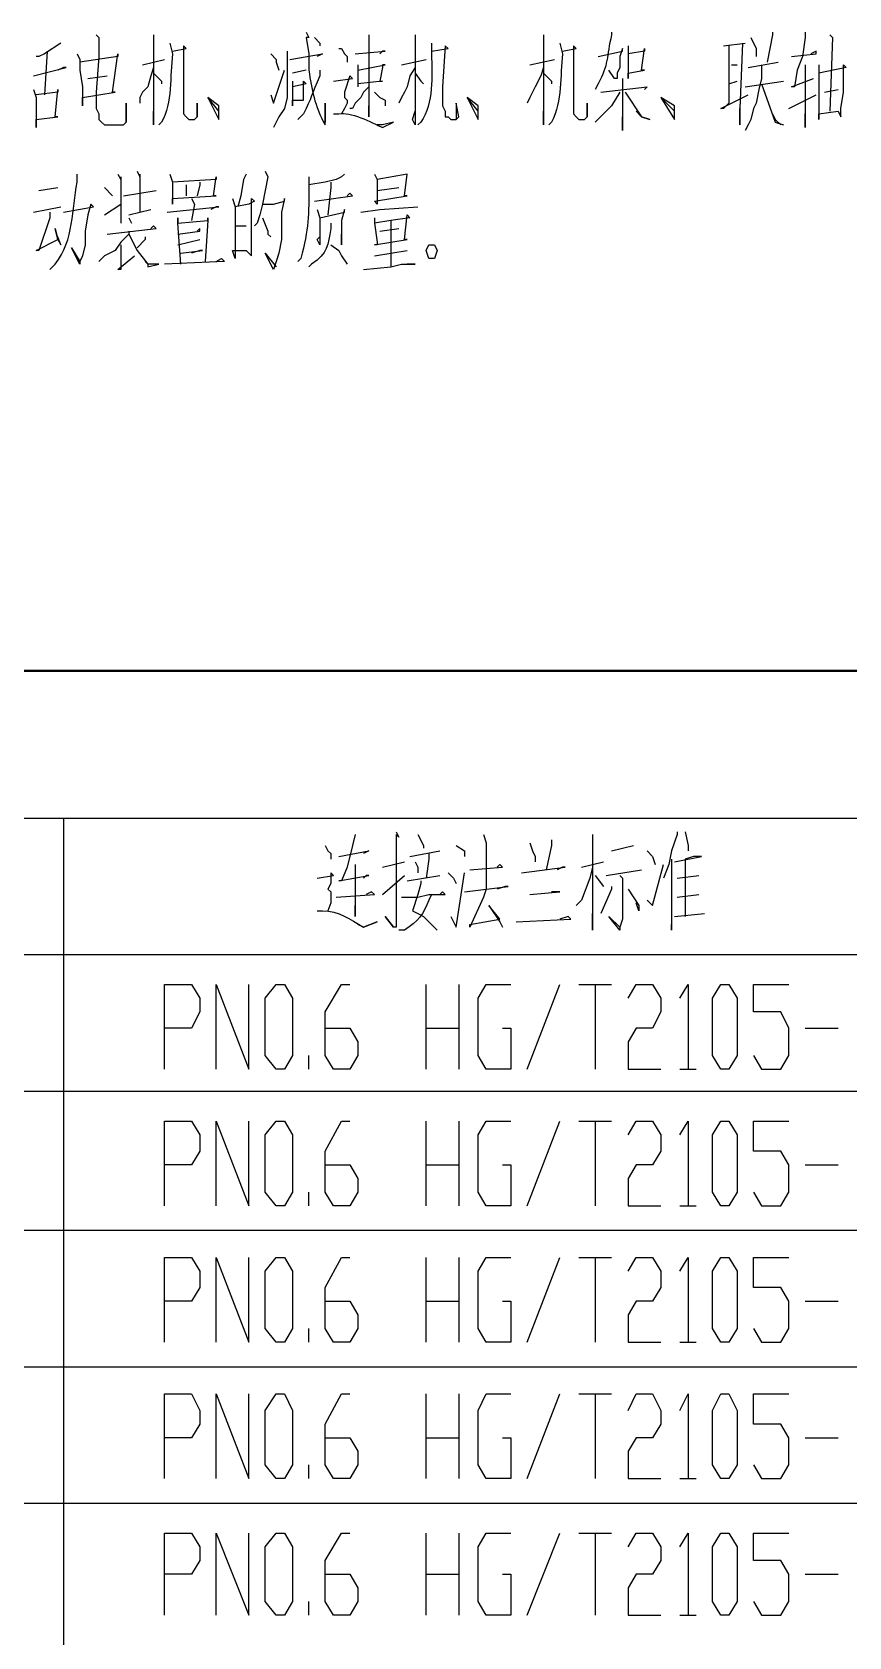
# Model space of a CAD drawing. Header units: millimetres. Extents: x 0 to 822, y 14 to 1153.
# Drawn here: x 631.7 to 685.6, y 565.9 to 671.7 of the extents above; entities that cross this region are included whole.
import ezdxf

# ---------------------------------------------------------------- set-up
doc = ezdxf.new("R2010")
doc.units = ezdxf.units.MM
doc.layers.add('1', color=7, linetype='Continuous')

msp = doc.modelspace()

# ---------------------------------------------------------------- linework, layer by layer
at = {"layer": '1', "color": 0, "lineweight": 25}
for points in [[(635.94, 671.541732), (636.12, 671.361732), (636.12, 671.361732), (636.12, 670.101732), (635.94, 667.761732), (635.94, 666.681732), (636.12, 666.321732), (636.12, 665.961732), (636.3, 665.781732), (636.48, 665.601732), (636.84, 665.601732), (637.74, 665.601732), (637.92, 665.781732), (637.92, 665.781732), (637.92, 667.041732), (637.92, 665.781732)], [(639.72, 671.541732), (639.72, 665.601732), (639.72, 665.961732), (639.72, 666.501732)], [(650.34, 671.361732), (650.7, 671.001732), (650.7, 671.001732), (650.7, 670.821732)], [(653.94, 671.541732), (653.94, 666.141732), (653.94, 666.861732)], [(657, 671.541732), (657, 665.601732), (656.82, 665.961732), (657, 666.501732)], [(665.46, 671.541732), (665.46, 665.601732), (665.46, 665.961732), (665.46, 666.501732)], [(679.14, 671.361732), (679.5, 670.641732), (679.5, 670.281732), (679.5, 670.101732)], [(680.58, 671.721732), (680.58, 671.541732), (680.22, 669.741732)], [(682.74, 671.721732), (682.74, 671.361732), (682.56, 670.101732), (682.2, 669.201732), (682.02, 668.121732), (681.84, 668.121732), (683.28, 668.661732)], [(684.36, 671.541732), (684.54, 671.361732), (684.54, 671.361732), (684.36, 666.501732)], [(633.6, 671.001732), (632.52, 670.281732), (632.16, 670.101732), (631.98, 670.101732)], [(632.7, 670.461732), (632.52, 667.581732)], [(634.68, 670.281732), (634.86, 669.921732), (634.86, 669.201732), (635.04, 668.121732), (635.04, 666.861732), (635.04, 667.401732), (637.2, 667.761732), (637.02, 667.761732), (637.38, 670.281732), (637.38, 670.101732), (634.86, 669.741732)], [(640.98, 670.461732), (641.88, 670.641732), (641.7, 670.821732), (641.7, 668.121732), (641.7, 666.861732), (641.7, 666.501732), (641.7, 666.321732), (641.88, 666.141732), (641.88, 666.141732), (642.06, 665.961732), (642.42, 665.961732), (642.6, 666.141732), (642.6, 667.041732), (642.6, 666.141732), (642.42, 665.961732)], [(647.46, 670.281732), (647.82, 669.921732), (647.82, 669.741732), (648, 669.201732)], [(648.54, 670.461732), (648.54, 668.661732), (648.54, 667.401732), (648.36, 666.681732), (648, 666.141732), (647.64, 665.421732)], [(648.72, 669.921732), (650.88, 670.281732), (650.88, 670.281732), (650.52, 670.101732)], [(651.96, 670.641732), (652.14, 670.641732), (652.32, 670.281732), (652.5, 670.101732), (652.5, 669.741732)], [(653.04, 670.281732), (655.02, 670.461732), (654.84, 670.461732), (654.66, 670.281732)], [(658.08, 670.461732), (659.16, 670.641732), (658.98, 670.821732), (658.8, 668.121732), (658.8, 666.861732), (658.98, 666.501732), (658.98, 666.321732), (658.98, 666.141732), (659.16, 666.141732), (659.34, 665.961732), (659.7, 665.961732), (659.88, 666.141732), (659.7, 667.041732), (659.7, 666.141732), (659.7, 665.961732)], [(666.72, 670.461732), (667.62, 670.641732), (667.44, 670.821732), (667.44, 668.121732), (667.44, 666.861732), (667.44, 666.501732), (667.44, 666.321732), (667.62, 666.141732), (667.62, 666.141732), (667.8, 665.961732), (668.16, 665.961732), (668.34, 666.141732), (668.34, 667.041732), (668.34, 666.141732), (668.16, 665.961732)], [(669.06, 670.101732), (670.68, 670.461732), (670.68, 670.641732), (670.5, 670.101732), (670.5, 669.381732), (670.32, 669.021732), (670.32, 668.661732), (670.14, 668.661732), (669.78, 669.201732)], [(671.04, 670.821732), (671.04, 670.281732), (671.04, 668.661732), (671.04, 669.021732), (672.12, 669.201732), (671.94, 669.201732), (672.12, 670.641732), (672.12, 670.461732), (671.04, 670.281732)], [(677.7, 670.821732), (677.7, 667.041732), (677.34, 666.681732), (677.16, 666.681732), (678.96, 667.581732)], [(677.34, 670.821732), (678.78, 671.001732)], [(678.6, 671.001732), (678.42, 666.681732), (678.42, 665.601732), (678.42, 665.781732), (678.42, 666.681732)], [(681.84, 670.101732), (683.46, 670.281732), (683.46, 670.461732), (683.1, 670.281732)], [(631.8, 668.841732), (633.96, 669.381732), (633.78, 669.381732), (633.42, 669.201732)], [(639.72, 669.381732), (639.54, 668.841732), (639.36, 668.121732), (639, 667.761732), (638.82, 667.401732), (638.82, 667.041732)], [(639, 669.561732), (640.44, 669.921732)], [(639.72, 669.021732), (640.26, 668.481732), (640.26, 668.301732)], [(647.46, 667.581732), (647.64, 667.041732), (648.36, 669.201732)], [(649.8, 669.201732), (648.9, 669.021732)], [(653.22, 669.561732), (653.22, 669.201732), (653.22, 668.661732), (653.22, 668.121732)], [(653.22, 669.201732), (655.02, 669.561732), (654.84, 669.561732), (654.84, 669.381732), (654.66, 668.481732), (654.84, 668.481732), (653.22, 668.301732)], [(657, 669.381732), (656.64, 668.841732), (656.46, 668.121732), (656.28, 667.761732), (656.1, 667.401732), (655.92, 667.041732)], [(656.1, 669.561732), (657.72, 669.921732)], [(657, 669.021732), (657.36, 668.481732), (657.54, 668.301732)], [(665.46, 669.381732), (665.28, 668.841732), (664.92, 668.121732), (664.74, 667.761732), (664.56, 667.401732), (664.38, 667.041732)], [(664.56, 669.561732), (666.18, 669.921732)], [(665.46, 669.021732), (666, 668.481732), (666, 668.301732)], [(677.88, 669.561732), (678.24, 669.561732)], [(679.86, 669.561732), (679.86, 668.661732), (679.68, 667.941732), (679.5, 667.041732), (679.32, 666.681732), (679.14, 665.961732), (678.96, 665.601732), (678.96, 665.601732), (678.78, 665.241732)], [(678.96, 669.381732), (680.94, 669.741732)], [(682.74, 669.561732), (682.74, 669.381732), (682.74, 669.381732), (682.74, 665.421732), (682.74, 665.781732), (682.74, 666.321732)], [(683.64, 669.561732), (683.64, 669.021732), (683.64, 665.961732), (683.64, 666.321732), (684.9, 666.501732), (685.08, 666.141732), (685.08, 666.681732), (685.26, 667.761732), (685.26, 669.561732), (685.44, 669.381732), (683.64, 669.021732)], [(631.8, 667.941732), (631.98, 667.401732), (631.98, 665.421732), (631.98, 665.961732), (633.42, 666.141732), (633.24, 666.141732), (633.42, 667.941732), (633.42, 667.761732), (631.98, 667.581732)], [(635.4, 668.661732), (636.66, 668.841732)], [(648.9, 668.481732), (648.9, 666.861732), (648.9, 667.221732), (649.62, 667.221732), (649.62, 667.221732), (649.62, 668.481732), (649.8, 668.301732), (648.9, 668.121732)], [(651.6, 668.481732), (651.6, 668.481732), (652.86, 668.661732), (652.68, 668.841732), (652.32, 667.761732), (652.32, 667.761732), (652.32, 667.401732), (652.5, 667.221732), (652.5, 667.041732), (652.5, 667.041732), (652.32, 666.681732), (652.14, 666.321732)], [(653.94, 668.121732), (653.58, 667.761732), (653.4, 667.401732), (653.04, 667.041732), (652.86, 666.681732), (652.68, 666.681732)], [(669.24, 667.761732), (672.3, 668.121732), (672.3, 668.121732), (672.12, 667.941732)], [(670.68, 668.661732), (670.68, 665.241732), (670.68, 665.781732), (670.68, 666.141732)], [(677.7, 668.301732), (678.24, 668.481732)], [(678.78, 668.121732), (681.3, 668.481732)], [(679.86, 668.301732), (680.76, 665.781732), (681.3, 665.601732)], [(684, 667.761732), (684.9, 667.941732)], [(644.04, 666.501732), (643.32, 667.401732), (644.04, 665.961732), (644.04, 666.861732), (643.32, 667.401732)], [(654.3, 667.761732), (654.66, 667.401732), (655.02, 667.221732), (655.02, 666.861732)], [(661.14, 666.501732), (660.42, 667.401732), (661.14, 665.961732), (661.14, 666.861732), (660.42, 667.401732)], [(670.5, 667.761732), (669.96, 666.861732), (669.42, 666.321732), (668.88, 665.781732)], [(670.86, 667.761732), (671.94, 666.141732), (672.48, 665.961732), (672.48, 665.961732), (671.94, 666.141732), (671.58, 666.501732)], [(674.1, 666.501732), (673.2, 667.401732), (674.1, 665.961732), (674.1, 666.861732), (673.2, 667.401732)], [(681.66, 666.681732), (683.46, 667.581732)], [(680.58, 666.321732), (680.76, 665.961732), (681.12, 665.601732)], [(637.38, 662.361732), (637.56, 662.001732), (637.56, 662.181732), (637.56, 659.121732)], [(638.64, 662.541732), (638.82, 662.181732), (638.82, 662.361732), (638.82, 659.841732)], [(640.8, 662.361732), (640.98, 661.821732), (640.98, 660.381732), (640.98, 660.741732), (643.86, 660.921732), (643.68, 660.921732), (643.86, 662.181732), (643.86, 662.001732), (640.98, 661.821732)], [(641.88, 661.641732), (641.88, 661.461732), (641.88, 660.921732)], [(642.78, 661.821732), (642.78, 661.641732), (642.6, 660.921732)], [(645.84, 662.361732), (645.66, 662.001732), (645.48, 660.921732), (645.3, 660.201732)], [(647.1, 662.541732), (647.28, 662.181732), (647.1, 661.281732), (646.92, 660.381732), (646.74, 659.661732), (646.56, 659.121732), (646.38, 658.941732)], [(652.32, 662.361732), (652.14, 662.181732), (651.78, 662.001732), (651.06, 661.821732), (649.98, 661.641732)], [(651.42, 661.821732), (651.42, 661.461732), (651.24, 659.661732)], [(654.3, 662.361732), (654.48, 662.001732), (654.48, 660.381732), (654.3, 660.561732), (656.46, 660.921732), (656.28, 660.921732), (656.46, 662.361732), (656.46, 662.361732), (654.48, 662.001732)], [(632.16, 661.281732), (633.42, 661.461732)], [(636.48, 661.461732), (637.02, 660.921732)], [(637.74, 660.921732), (639.9, 661.281732)], [(642.24, 660.741732), (642.42, 660.381732), (642.24, 659.301732)], [(644.94, 660.741732), (645.12, 660.201732), (645.12, 656.781732), (644.94, 657.321732), (645.84, 657.321732), (646.02, 657.141732), (646.2, 656.961732), (646.2, 658.401732), (646.2, 660.381732), (646.2, 660.741732), (646.38, 660.561732), (646.02, 660.381732), (645.12, 660.201732)], [(646.92, 660.381732), (647.64, 660.381732), (648.36, 660.561732), (648.36, 660.561732), (648.36, 660.741732), (648.18, 659.841732), (648.18, 658.941732), (648.18, 658.041732), (648, 657.141732), (647.82, 656.601732), (647.64, 656.061732), (647.1, 657.141732), (647.82, 656.241732)], [(650.34, 660.561732), (652.86, 660.921732), (652.68, 661.101732), (652.5, 660.921732)], [(654.48, 661.281732), (655.92, 661.461732)], [(631.8, 659.841732), (633.6, 660.201732)], [(632.88, 659.841732), (632.88, 659.481732), (632.16, 657.321732), (631.98, 657.321732), (633.42, 658.041732), (633.24, 658.761732), (633.42, 658.041732), (633.6, 657.681732), (633.42, 658.221732)], [(633.78, 659.841732), (635.76, 660.201732), (635.58, 660.381732), (635.4, 659.661732), (635.22, 658.581732), (635.22, 657.681732), (635.04, 656.961732), (634.86, 656.601732), (634.86, 656.421732), (634.32, 657.501732), (634.86, 656.601732)], [(636.48, 659.661732), (637.56, 660.381732)], [(638.1, 659.661732), (639.54, 660.021732)], [(638.1, 659.481732), (638.28, 659.121732)], [(640.62, 659.841732), (644.04, 660.201732), (643.86, 660.201732), (643.5, 660.021732)], [(641.52, 656.421732), (641.34, 659.121732), (641.34, 659.481732), (641.34, 659.121732), (643.32, 659.301732), (643.32, 659.481732), (643.32, 659.301732), (643.32, 659.301732), (643.14, 656.601732)], [(646.92, 659.481732), (647.28, 658.581732), (647.28, 658.401732), (647.46, 658.221732)], [(650.52, 660.021732), (650.7, 659.481732), (650.7, 657.681732), (650.52, 658.041732), (650.7, 658.221732)], [(650.7, 659.481732), (652.32, 659.841732), (652.32, 660.021732), (652.14, 659.301732), (652.14, 658.041732), (652.14, 657.681732), (652.14, 658.041732), (652.14, 658.401732)], [(653.4, 659.841732), (654.66, 660.021732), (657.18, 660.201732)], [(654.3, 659.481732), (654.3, 659.121732), (654.48, 657.861732), (654.48, 657.681732), (654.3, 657.681732), (655.38, 657.861732), (656.46, 658.041732), (656.28, 658.041732), (656.46, 659.661732), (656.64, 659.481732), (655.38, 659.301732), (654.3, 659.121732)], [(638.1, 658.581732), (638.1, 658.401732), (637.56, 657.861732), (637.2, 657.321732), (636.48, 656.961732), (636.12, 656.601732)], [(636.66, 658.401732), (639.9, 658.761732), (639.72, 658.941732), (639.54, 658.761732)], [(638.1, 658.401732), (638.64, 657.321732), (639.36, 656.421732), (639.36, 656.241732), (640.08, 656.421732), (639.36, 656.421732), (639.18, 656.601732)], [(641.34, 658.401732), (642.78, 658.581732), (642.78, 658.761732), (642.6, 658.581732)], [(645.12, 658.941732), (645.84, 658.941732)], [(654.66, 658.581732), (655.92, 658.761732)], [(655.38, 659.301732), (655.38, 656.241732)], [(637.56, 657.681732), (637.56, 657.501732), (637.56, 656.061732), (637.38, 656.061732), (638.46, 656.961732)], [(639.18, 658.221732), (639.18, 658.041732), (638.64, 657.501732)], [(641.34, 657.681732), (642.78, 658.041732), (642.78, 658.041732)], [(641.52, 657.141732), (642.96, 657.321732), (642.78, 657.321732), (642.24, 657.141732)], [(651.42, 657.681732), (651.96, 657.321732), (652.14, 656.961732), (652.5, 656.421732)], [(654.3, 656.961732), (656.46, 657.321732)], [(658.26, 657.681732), (658.44, 657.321732), (658.26, 656.781732), (657.9, 656.781732), (657.72, 657.321732), (657.9, 657.681732), (658.26, 657.681732)], [(643.86, 656.601732), (644.22, 656.781732), (644.4, 656.601732), (640.44, 656.421732)], [(653.58, 656.061732), (655.38, 656.241732), (656.1, 656.421732), (657, 656.421732), (657, 656.421732), (656.46, 656.421732)], [(569.52, 619.881732), (749.88, 619.881732)], [(633.78, 619.881732), (633.78, 464.721732)], [(653.04, 618.801732), (652.86, 618.081732), (652.5, 616.641732), (652.14, 615.741732), (651.96, 615.741732), (653.94, 616.101732), (653.76, 616.101732), (653.58, 615.921732)], [(655.74, 618.981732), (655.92, 618.621732), (655.74, 618.801732), (655.74, 614.481732), (655.74, 612.861732), (655.74, 612.681732), (655.56, 612.681732), (655.02, 613.401732), (655.56, 612.681732)], [(657.18, 618.801732), (657.54, 618.081732), (657.54, 617.901732)], [(661.5, 618.801732), (661.68, 618.261732), (661.68, 615.201732), (661.5, 614.661732), (660.6, 612.681732), (660.6, 612.861732), (662.58, 613.221732), (661.86, 614.121732), (662.58, 613.041732), (662.76, 612.681732)], [(664.56, 618.261732), (664.74, 617.721732), (664.92, 617.361732), (664.92, 617.001732)], [(666, 618.441732), (666, 618.081732), (665.64, 616.461732)], [(668.7, 618.801732), (668.7, 613.401732), (668.7, 612.501732), (668.7, 613.041732), (668.7, 613.581732)], [(674.28, 618.981732), (674.28, 618.801732), (673.92, 617.721732), (673.74, 616.821732), (673.38, 615.921732)], [(674.82, 618.981732), (675, 618.081732), (675, 617.901732), (675, 617.721732)], [(651.06, 618.081732), (651.24, 617.721732), (651.42, 617.541732), (651.42, 617.181732)], [(651.96, 617.361732), (653.94, 617.721732), (653.94, 617.721732), (653.58, 617.541732)], [(656.64, 617.361732), (658.62, 617.721732)], [(657.9, 617.541732), (657.9, 617.181732), (657.72, 615.921732)], [(659.7, 618.081732), (660.24, 617.721732), (660.24, 617.361732)], [(669.96, 617.721732), (671.4, 618.081732)], [(672.3, 617.721732), (672.66, 617.361732), (672.84, 616.821732)], [(673.92, 617.181732), (673.92, 613.581732), (673.92, 613.041732), (673.92, 612.501732), (673.92, 612.861732)], [(674.1, 617.001732), (675.9, 617.361732), (675.72, 617.361732), (675.36, 617.361732), (674.82, 617.181732), (674.82, 613.401732)], [(650.52, 615.921732), (651.6, 616.101732), (651.42, 616.281732), (651.42, 615.561732), (651.24, 615.201732), (651.42, 615.021732), (651.42, 614.841732), (651.42, 614.301732), (651.24, 613.761732)], [(653.04, 616.821732), (653.04, 613.401732), (653.04, 613.761732), (653.04, 614.121732)], [(654.84, 616.641732), (656.28, 617.001732)], [(654.84, 614.841732), (656.28, 616.101732)], [(656.46, 615.741732), (658.62, 616.101732)], [(657, 617.001732), (657.18, 616.641732), (657.18, 616.281732)], [(659.16, 616.281732), (659.52, 615.921732), (659.7, 615.561732)], [(659.34, 613.401732), (659.7, 612.681732), (660.24, 616.281732)], [(660.6, 616.461732), (662.76, 616.641732), (662.58, 616.821732), (662.4, 616.641732)], [(664.02, 616.281732), (666.9, 616.641732), (666.72, 616.641732), (666.36, 616.461732)], [(668.7, 616.641732), (668.52, 615.921732), (667.98, 614.481732), (667.62, 614.121732)], [(667.98, 616.641732), (669.42, 617.001732)], [(668.88, 616.101732), (669.42, 615.381732)], [(669.6, 616.101732), (671.94, 616.461732)], [(670.5, 616.101732), (670.68, 615.921732), (670.68, 613.221732), (670.5, 612.681732), (670.5, 612.501732), (669.78, 613.401732), (670.5, 612.681732)], [(672.3, 614.481732), (672.3, 614.481732), (672.66, 614.121732), (673.38, 616.821732)], [(674.28, 615.921732), (675.72, 616.101732)], [(651.78, 614.661732), (654.3, 614.841732), (654.12, 615.021732), (654.12, 615.021732), (653.76, 614.841732)], [(656.1, 614.661732), (657.18, 614.661732), (657.9, 614.841732), (658.98, 614.841732), (658.8, 615.021732), (658.62, 614.841732)], [(657.36, 615.741732), (657.36, 615.561732), (657.18, 614.841732), (656.82, 613.761732), (657.18, 613.581732), (657.54, 613.401732), (658.08, 612.861732), (658.44, 612.501732)], [(660.24, 615.021732), (663.12, 615.381732), (662.94, 615.381732), (662.4, 615.201732)], [(664.56, 614.841732), (664.56, 614.841732), (666.54, 615.021732), (666.36, 615.021732), (666, 615.021732)], [(669.96, 615.381732), (669.96, 615.201732), (669.24, 613.581732)], [(671.04, 615.201732), (671.76, 614.121732), (671.76, 613.761732), (671.58, 614.301732)], [(674.28, 614.661732), (675.72, 614.841732)], [(663.66, 613.041732), (667.26, 613.221732), (667.08, 613.401732), (666.54, 613.221732)], [(674.1, 613.401732), (676.08, 613.581732)], [(569.52, 610.881732), (749.88, 610.881732)], [(640.44, 603.321732), (640.44, 608.901732), (642.24, 608.901732), (642.78, 608.001732), (642.78, 607.101732), (642.24, 606.021732), (640.44, 606.021732)], [(643.86, 603.321732), (643.86, 608.901732), (646.02, 603.321732), (646.02, 608.901732)], [(647.82, 603.321732), (647.1, 604.221732), (647.1, 608.001732), (647.82, 608.901732), (648.36, 608.901732), (648.9, 608.001732), (648.9, 604.221732), (648.36, 603.321732), (647.82, 603.321732)], [(651.06, 606.021732), (652.68, 606.021732), (653.22, 605.121732), (653.22, 604.221732), (652.68, 603.321732), (651.6, 603.321732), (651.06, 604.221732), (651.06, 607.101732), (652.14, 608.901732), (652.68, 608.901732)], [(657.72, 603.321732), (657.72, 608.901732)], [(659.88, 608.901732), (659.88, 603.321732)], [(662.76, 606.021732), (663.3, 606.021732), (663.3, 603.321732), (661.68, 603.321732), (661.14, 604.221732), (661.14, 608.001732), (661.68, 608.901732), (663.3, 608.901732)], [(664.38, 603.321732), (666.54, 608.901732)], [(667.8, 608.901732), (669.96, 608.901732)], [(668.88, 608.901732), (668.88, 603.321732)], [(671.04, 608.001732), (671.58, 608.901732), (672.66, 608.901732), (673.2, 608.001732), (673.2, 607.101732), (672.66, 606.021732), (671.58, 606.021732), (671.04, 605.121732), (671.04, 603.321732), (673.2, 603.321732)], [(674.46, 608.001732), (675, 608.901732), (675, 603.321732)], [(677.16, 603.321732), (676.62, 604.221732), (676.62, 608.001732), (677.16, 608.901732), (677.7, 608.901732), (678.24, 608.001732), (678.24, 604.221732), (677.7, 603.321732), (677.16, 603.321732)], [(679.32, 604.221732), (679.86, 603.321732), (681.12, 603.321732), (681.66, 604.221732), (681.66, 606.021732), (681.12, 607.101732), (679.32, 607.101732), (679.32, 608.901732), (681.66, 608.901732)], [(657.72, 606.021732), (659.88, 606.021732)], [(682.74, 606.021732), (684.9, 606.021732)], [(649.98, 603.321732), (649.98, 604.221732)], [(674.46, 603.321732), (675.54, 603.321732)], [(569.52, 601.881732), (749.88, 601.881732)], [(640.44, 594.321732), (640.44, 599.901732), (642.24, 599.901732), (642.78, 599.001732), (642.78, 597.921732), (642.24, 597.021732), (640.44, 597.021732)], [(643.86, 594.321732), (643.86, 599.901732), (646.02, 594.321732), (646.02, 599.901732)], [(647.82, 594.321732), (647.1, 595.221732), (647.1, 599.001732), (647.82, 599.901732), (648.36, 599.901732), (648.9, 599.001732), (648.9, 595.221732), (648.36, 594.321732), (647.82, 594.321732)], [(651.06, 597.021732), (652.68, 597.021732), (653.22, 596.121732), (653.22, 595.221732), (652.68, 594.321732), (651.6, 594.321732), (651.06, 595.221732), (651.06, 597.921732), (652.14, 599.901732), (652.68, 599.901732)], [(657.72, 594.321732), (657.72, 599.901732)], [(659.88, 599.901732), (659.88, 594.321732)], [(662.76, 597.021732), (663.3, 597.021732), (663.3, 594.321732), (661.68, 594.321732), (661.14, 595.221732), (661.14, 599.001732), (661.68, 599.901732), (663.3, 599.901732)], [(664.38, 594.321732), (666.54, 599.901732)], [(667.8, 599.901732), (669.96, 599.901732)], [(668.88, 599.901732), (668.88, 594.321732)], [(671.04, 599.001732), (671.58, 599.901732), (672.66, 599.901732), (673.2, 599.001732), (673.2, 597.921732), (672.66, 597.021732), (671.58, 597.021732), (671.04, 596.121732), (671.04, 594.321732), (673.2, 594.321732)], [(674.46, 599.001732), (675, 599.901732), (675, 594.321732)], [(677.16, 594.321732), (676.62, 595.221732), (676.62, 599.001732), (677.16, 599.901732), (677.7, 599.901732), (678.24, 599.001732), (678.24, 595.221732), (677.7, 594.321732), (677.16, 594.321732)], [(679.32, 595.221732), (679.86, 594.321732), (681.12, 594.321732), (681.66, 595.221732), (681.66, 597.021732), (681.12, 597.921732), (679.32, 597.921732), (679.32, 599.901732), (681.66, 599.901732)], [(657.72, 597.021732), (659.88, 597.021732)], [(682.74, 597.021732), (684.9, 597.021732)], [(649.98, 594.321732), (649.98, 595.221732)], [(674.46, 594.321732), (675.54, 594.321732)], [(569.52, 592.701732), (749.88, 592.701732)], [(640.44, 585.321732), (640.44, 590.901732), (642.24, 590.901732), (642.78, 590.001732), (642.78, 588.921732), (642.24, 588.021732), (640.44, 588.021732)], [(643.86, 585.321732), (643.86, 590.901732), (646.02, 585.321732), (646.02, 590.901732)], [(647.82, 585.321732), (647.1, 586.221732), (647.1, 590.001732), (647.82, 590.901732), (648.36, 590.901732), (648.9, 590.001732), (648.9, 586.221732), (648.36, 585.321732), (647.82, 585.321732)], [(651.06, 588.021732), (652.68, 588.021732), (653.22, 587.121732), (653.22, 586.221732), (652.68, 585.321732), (651.6, 585.321732), (651.06, 586.221732), (651.06, 588.921732), (652.14, 590.901732), (652.68, 590.901732)], [(657.72, 585.321732), (657.72, 590.901732)], [(659.88, 590.901732), (659.88, 585.321732)], [(662.76, 588.021732), (663.3, 588.021732), (663.3, 585.321732), (661.68, 585.321732), (661.14, 586.221732), (661.14, 590.001732), (661.68, 590.901732), (663.3, 590.901732)], [(664.38, 585.321732), (666.54, 590.901732)], [(667.8, 590.901732), (669.96, 590.901732)], [(668.88, 590.901732), (668.88, 585.321732)], [(671.04, 590.001732), (671.58, 590.901732), (672.66, 590.901732), (673.2, 590.001732), (673.2, 588.921732), (672.66, 588.021732), (671.58, 588.021732), (671.04, 587.121732), (671.04, 585.321732), (673.2, 585.321732)], [(674.46, 590.001732), (675, 590.901732), (675, 585.321732)], [(677.16, 585.321732), (676.62, 586.221732), (676.62, 590.001732), (677.16, 590.901732), (677.7, 590.901732), (678.24, 590.001732), (678.24, 586.221732), (677.7, 585.321732), (677.16, 585.321732)], [(679.32, 586.221732), (679.86, 585.321732), (681.12, 585.321732), (681.66, 586.221732), (681.66, 588.021732), (681.12, 588.921732), (679.32, 588.921732), (679.32, 590.901732), (681.66, 590.901732)], [(657.72, 588.021732), (659.88, 588.021732)], [(682.74, 588.021732), (684.9, 588.021732)], [(649.98, 585.321732), (649.98, 586.221732)], [(674.46, 585.321732), (675.54, 585.321732)], [(569.52, 583.701732), (749.88, 583.701732)], [(640.44, 576.321732), (640.44, 581.901732), (642.24, 581.901732), (642.78, 580.821732), (642.78, 579.921732), (642.24, 579.021732), (640.44, 579.021732)], [(643.86, 576.321732), (643.86, 581.901732), (646.02, 576.321732), (646.02, 581.901732)], [(647.82, 576.321732), (647.1, 577.221732), (647.1, 580.821732), (647.82, 581.901732), (648.36, 581.901732), (648.9, 580.821732), (648.9, 577.221732), (648.36, 576.321732), (647.82, 576.321732)], [(651.06, 579.021732), (652.68, 579.021732), (653.22, 578.121732), (653.22, 577.221732), (652.68, 576.321732), (651.6, 576.321732), (651.06, 577.221732), (651.06, 579.921732), (652.14, 581.901732), (652.68, 581.901732)], [(657.72, 576.321732), (657.72, 581.901732)], [(659.88, 581.901732), (659.88, 576.321732)], [(662.76, 579.021732), (663.3, 579.021732), (663.3, 576.321732), (661.68, 576.321732), (661.14, 577.221732), (661.14, 580.821732), (661.68, 581.901732), (663.3, 581.901732)], [(664.38, 576.321732), (666.54, 581.901732)], [(667.8, 581.901732), (669.96, 581.901732)], [(668.88, 581.901732), (668.88, 576.321732)], [(671.04, 580.821732), (671.58, 581.901732), (672.66, 581.901732), (673.2, 580.821732), (673.2, 579.921732), (672.66, 579.021732), (671.58, 579.021732), (671.04, 578.121732), (671.04, 576.321732), (673.2, 576.321732)], [(674.46, 580.821732), (675, 581.901732), (675, 576.321732)], [(677.16, 576.321732), (676.62, 577.221732), (676.62, 580.821732), (677.16, 581.901732), (677.7, 581.901732), (678.24, 580.821732), (678.24, 577.221732), (677.7, 576.321732), (677.16, 576.321732)], [(679.32, 577.221732), (679.86, 576.321732), (681.12, 576.321732), (681.66, 577.221732), (681.66, 579.021732), (681.12, 579.921732), (679.32, 579.921732), (679.32, 581.901732), (681.66, 581.901732)], [(657.72, 579.021732), (659.88, 579.021732)], [(682.74, 579.021732), (684.9, 579.021732)], [(649.98, 576.321732), (649.98, 577.221732)], [(674.46, 576.321732), (675.54, 576.321732)], [(569.52, 574.701732), (749.88, 574.701732)], [(640.44, 567.321732), (640.44, 572.721732), (642.24, 572.721732), (642.78, 571.821732), (642.78, 570.921732), (642.24, 570.021732), (640.44, 570.021732)], [(643.86, 567.321732), (643.86, 572.721732), (646.02, 567.321732), (646.02, 572.721732)], [(647.82, 567.321732), (647.1, 568.221732), (647.1, 571.821732), (647.82, 572.721732), (648.36, 572.721732), (648.9, 571.821732), (648.9, 568.221732), (648.36, 567.321732), (647.82, 567.321732)], [(651.06, 570.021732), (652.68, 570.021732), (653.22, 569.121732), (653.22, 568.221732), (652.68, 567.321732), (651.6, 567.321732), (651.06, 568.221732), (651.06, 570.921732), (652.14, 572.721732), (652.68, 572.721732)], [(657.72, 567.321732), (657.72, 572.721732)], [(659.88, 572.721732), (659.88, 567.321732)], [(662.76, 570.021732), (663.3, 570.021732), (663.3, 567.321732), (661.68, 567.321732), (661.14, 568.221732), (661.14, 571.821732), (661.68, 572.721732), (663.3, 572.721732)], [(664.38, 567.321732), (666.54, 572.721732)], [(667.8, 572.721732), (669.96, 572.721732)], [(668.88, 572.721732), (668.88, 567.321732)], [(671.04, 571.821732), (671.58, 572.721732), (672.66, 572.721732), (673.2, 571.821732), (673.2, 570.921732), (672.66, 570.021732), (671.58, 570.021732), (671.04, 569.121732), (671.04, 567.321732), (673.2, 567.321732)], [(674.46, 571.821732), (675, 572.721732), (675, 567.321732)], [(677.16, 567.321732), (676.62, 568.221732), (676.62, 571.821732), (677.16, 572.721732), (677.7, 572.721732), (678.24, 571.821732), (678.24, 568.221732), (677.7, 567.321732), (677.16, 567.321732)], [(679.32, 568.221732), (679.86, 567.321732), (681.12, 567.321732), (681.66, 568.221732), (681.66, 570.021732), (681.12, 570.921732), (679.32, 570.921732), (679.32, 572.721732), (681.66, 572.721732)], [(657.72, 570.021732), (659.88, 570.021732)], [(682.74, 570.021732), (684.9, 570.021732)], [(649.98, 567.321732), (649.98, 568.221732)], [(674.46, 567.321732), (675.54, 567.321732)]]:
    msp.add_lwpolyline(points, dxfattribs=at)
at = {"layer": '1', "color": 0, "lineweight": 40}
msp.add_lwpolyline([(569.52, 629.601732), (749.88, 629.601732)], dxfattribs=at)
at = {"layer": '1', "color": 0, "lineweight": 25}
for points, knots in [([(649.8, 671.721732), (649.8, 671.721732), (649.98, 671.361732), (649.98, 671.361732), (649.98, 671.361732), (649.8, 671.361732), (649.8, 671.361732), (649.8, 671.361732), (649.98, 670.281732), (649.98, 670.281732), (649.98, 670.281732), (649.98, 669.741732), (649.98, 669.741732), (649.98, 669.741732), (649.98, 669.741732), (649.98, 669.741732), (649.98, 669.741732), (649.98, 669.201732), (649.98, 669.201732), (650.16, 667.941732), (650.34, 666.861732), (651.06, 665.601732), (651.06, 665.601732), (651.06, 665.601732), (651.06, 665.601732), (651.06, 665.601732), (651.06, 667.041732), (651.06, 667.041732), (651.06, 667.041732), (651.06, 665.781732), (651.06, 665.781732)], [0, 0, 0, 0, 1, 1, 1, 2, 2, 2, 3, 3, 3, 4, 4, 4, 5, 5, 5, 6, 6, 6, 7, 7, 7, 8, 8, 8, 9, 9, 9, 10, 10, 10, 10]), ([(669.96, 671.721732), (669.96, 671.721732), (669.96, 671.541732), (669.96, 671.541732), (669.6, 670.101732), (669.78, 669.561732), (669.06, 668.301732), (669.06, 668.301732), (668.88, 667.941732), (668.88, 667.941732)], [0, 0, 0, 0, 1, 1, 1, 2, 2, 2, 3, 3, 3, 3]), ([(640.8, 671.001732), (640.8, 671.001732), (640.98, 670.281732), (640.98, 670.281732), (640.8, 668.841732), (640.98, 667.041732), (640.26, 665.781732), (640.26, 665.781732), (640.08, 665.601732), (640.08, 665.601732)], [0, 0, 0, 0, 1, 1, 1, 2, 2, 2, 3, 3, 3, 3]), ([(658.08, 671.001732), (658.08, 671.001732), (658.08, 670.281732), (658.08, 670.281732), (658.08, 668.841732), (658.26, 667.041732), (657.36, 665.781732), (657.36, 665.781732), (657.18, 665.601732), (657.18, 665.601732)], [0, 0, 0, 0, 1, 1, 1, 2, 2, 2, 3, 3, 3, 3]), ([(666.54, 671.001732), (666.54, 671.001732), (666.72, 670.281732), (666.72, 670.281732), (666.54, 668.841732), (666.72, 667.221732), (666, 665.781732), (666, 665.781732), (665.82, 665.601732), (665.82, 665.601732)], [0, 0, 0, 0, 1, 1, 1, 2, 2, 2, 3, 3, 3, 3]), ([(650.7, 669.201732), (650.7, 669.201732), (650.7, 668.841732), (650.7, 668.841732), (650.16, 667.581732), (650.16, 667.401732), (649.62, 666.321732), (649.62, 666.321732), (649.26, 665.961732), (649.26, 665.961732)], [0, 0, 0, 0, 1, 1, 1, 2, 2, 2, 3, 3, 3, 3]), ([(651.6, 666.321732), (651.6, 666.321732), (651.96, 666.321732), (651.96, 666.321732), (652.68, 666.501732), (654.12, 665.781732), (654.84, 665.421732), (654.84, 665.421732), (655.56, 665.781732), (655.56, 665.781732), (655.56, 665.781732), (654.84, 665.601732), (654.84, 665.601732), (654.84, 665.601732), (654.48, 665.601732), (654.48, 665.601732)], [0, 0, 0, 0, 1, 1, 1, 2, 2, 2, 3, 3, 3, 4, 4, 4, 5, 5, 5, 5]), ([(632.88, 656.061732), (632.88, 656.061732), (633.24, 656.421732), (633.24, 656.421732), (634.5, 658.041732), (634.32, 660.021732), (634.68, 661.821732), (634.68, 661.821732), (634.68, 662.361732), (634.68, 662.361732)], [0, 0, 0, 0, 1, 1, 1, 2, 2, 2, 3, 3, 3, 3]), ([(649.98, 662.181732), (649.98, 662.181732), (649.98, 661.641732), (649.98, 661.641732), (649.98, 659.661732), (649.98, 658.761732), (649.44, 656.781732), (649.44, 656.781732), (649.26, 656.601732), (649.26, 656.601732)], [0, 0, 0, 0, 1, 1, 1, 2, 2, 2, 3, 3, 3, 3]), ([(651.42, 659.121732), (651.42, 659.121732), (651.42, 658.761732), (651.42, 658.761732), (651.24, 657.681732), (651.24, 657.141732), (650.16, 656.421732), (650.16, 656.421732), (649.98, 656.241732), (649.98, 656.241732)], [0, 0, 0, 0, 1, 1, 1, 2, 2, 2, 3, 3, 3, 3]), ([(658.08, 614.841732), (658.08, 614.841732), (657.9, 614.481732), (657.9, 614.481732), (657.54, 613.581732), (657.18, 613.041732), (656.28, 612.501732), (656.28, 612.501732), (655.92, 612.501732), (655.92, 612.501732)], [0, 0, 0, 0, 1, 1, 1, 2, 2, 2, 3, 3, 3, 3]), ([(650.52, 613.761732), (650.52, 613.761732), (650.88, 613.761732), (650.88, 613.761732), (651.96, 613.761732), (652.68, 613.221732), (653.58, 612.681732), (653.58, 612.681732), (654.48, 613.041732), (654.48, 613.041732), (654.48, 613.041732), (653.58, 612.681732), (653.58, 612.681732), (653.58, 612.681732), (653.22, 612.861732), (653.22, 612.861732)], [0, 0, 0, 0, 1, 1, 1, 2, 2, 2, 3, 3, 3, 4, 4, 4, 5, 5, 5, 5])]:
    msp.add_open_spline(points, degree=3, knots=knots, dxfattribs=at)

doc.saveas('drawing.dxf')
